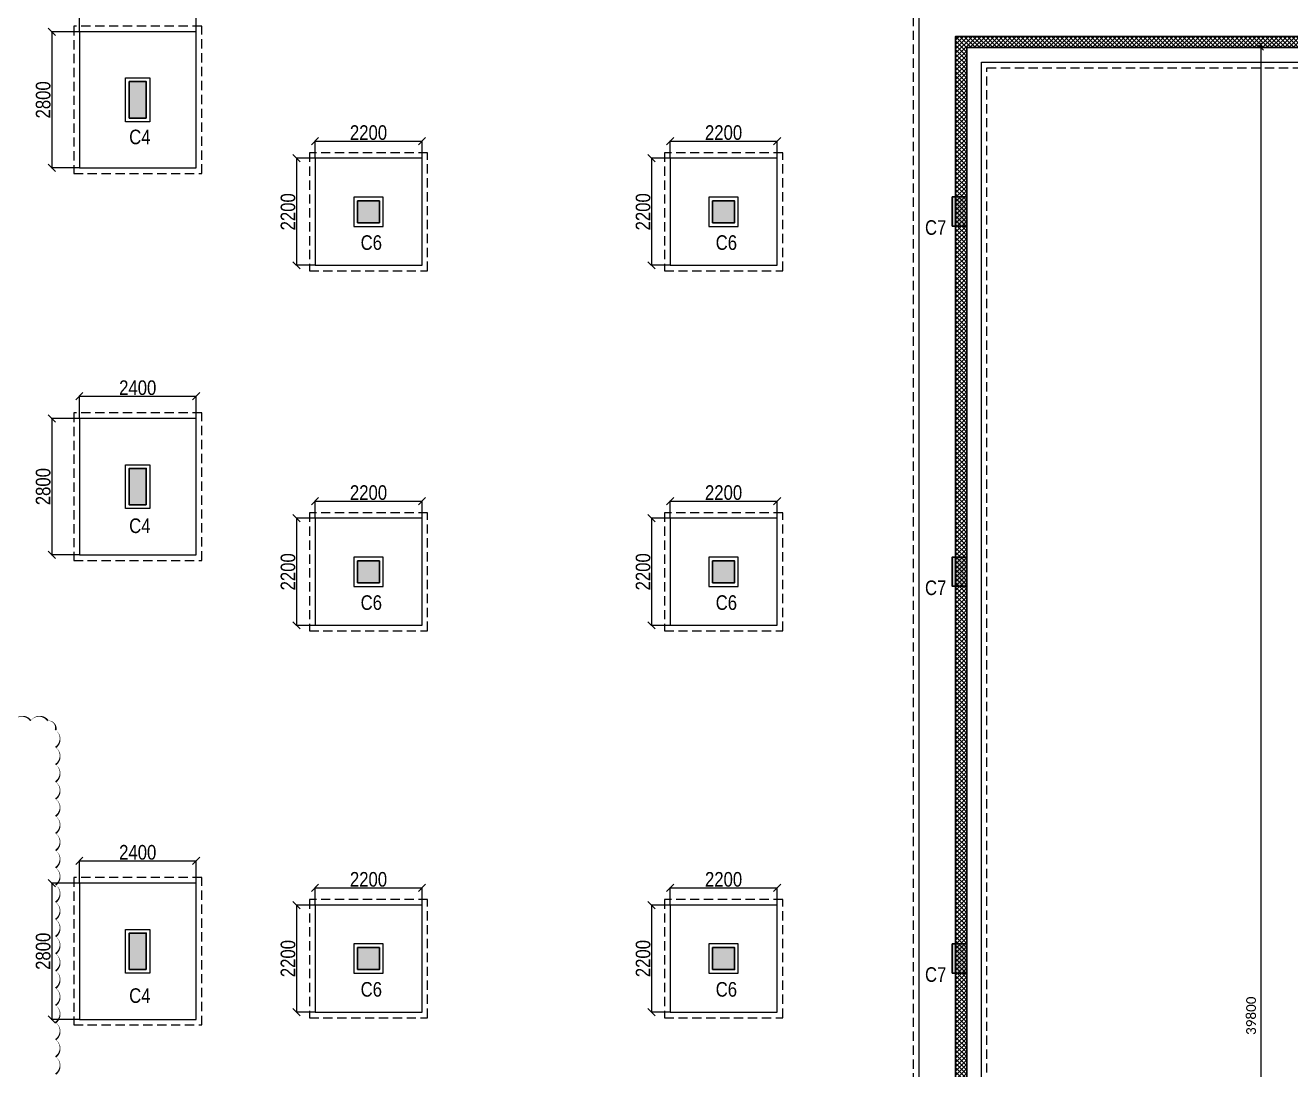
# Model space of a CAD drawing. Header units: millimetres. Extents: x 1112055 to 3390982, y -148532 to 766891.
# Drawn here: x 2899083 to 2925099, y 278908 to 300376 of the extents above; entities that cross this region are included whole.
import ezdxf

# ---------------------------------------------------------------- set-up
doc = ezdxf.new("R2010")
doc.units = ezdxf.units.MM
doc.header["$PDMODE"] = 35
doc.header["$PDSIZE"] = -25
doc.linetypes.add('Hidden', pattern=[9.525, 6.35, -3.175])
for name, color, linetype, lineweight in [('B COL. NO.', 3, 'Continuous', 20), ('B FINAL COLUMN', 1, 'Continuous', 30), ('B FOOTING', 49, 'Continuous', 20), ('B FOOTING DIM', 234, 'Continuous', 9), ('B HATCH', 250, 'Continuous', 0), ('B P.C.C', 251, 'Continuous', 0)]:
    doc.layers.add(name, color=color, linetype=linetype, lineweight=lineweight)
doc.layers.add('B Pedestal', color=7, linetype='Continuous', lineweight=9, true_color=0x5c8948)
doc.layers.add('B-COL HT', color=7, linetype='Continuous', lineweight=0, true_color=0x4e4f45)
doc.styles.add('Cali', font='calibri.ttf')
doc.styles.add('SWINC', font='swissc.ttf')
doc.dimstyles.new('1.100', dxfattribs={"dimtxt": 200, "dimasz": 100, "dimexe": 100, "dimexo": 100, "dimgap": 100, "dimtad": 1, "dimdec": 0, "dimzin": 0, "dimdsep": 46, "dimtxsty": 'Cali', "dimblk": 'OBLIQUE', "dimcen": 0, "dimdle": 100, "dimclrd": 256, "dimclre": 256, "dimclrt": 3, "dimadec": 0, "dimazin": 0, "dimtfac": 1, "dimtdec": 0, "dimtofl": 0, "dimtmove": 1, "dimatfit": 0, "dimfxl": 100, "dimfxlon": 1, "dimtolj": 1, "dimtzin": 0, "dimlwd": -1, "dimlwe": -1, "dimarcsym": 0})
doc.dimstyles.new('BHOOMI', dxfattribs={"dimtxt": 230, "dimasz": 150, "dimexe": 10, "dimexo": 0, "dimgap": 25, "dimtad": 1, "dimdec": 0, "dimzin": 0, "dimdsep": 46, "dimtxsty": 'SWINC', "dimblk": 'OBLIQUE', "dimcen": 0.09, "dimclrd": 250, "dimclre": 250, "dimclrt": 256, "dimaunit": 1, "dimadec": 3, "dimazin": 0, "dimtfac": 1, "dimtdec": 0, "dimtofl": 0, "dimtmove": 1, "dimatfit": 3, "dimfxl": 100, "dimtolj": 1, "dimtzin": 0, "dimlwd": 9, "dimlwe": 5, "dimarcsym": 0})

# ---------------------------------------------------------------- blocks, each defined once
blk = doc.blocks.new('_Oblique')
at = {"color": 0, "linetype": 'ByBlock', "lineweight": -2}
blk.add_line((-0.5, -0.5), (0.5, 0.5), dxfattribs=at)
blk = doc.blocks.new('*D4944')
at = {"layer": 'B FOOTING DIM', "color": 250, "lineweight": 5, "ltscale": 0.5, "transparency": 16777216}
for p, q in [((2900194, 282742), (2899616, 282742)), ((2899626, 282742), (2899626, 279942)), ((2900194, 279942), (2899616, 279942))]:
    blk.add_line(p, q, dxfattribs=at)
at = {"layer": 'Defpoints', "color": 0, "transparency": 16777216}
for p in [(2900194, 282742), (2899626, 279942), (2900194, 279942)]:
    blk.add_point(p, dxfattribs=at)
at = {"layer": 'B FOOTING DIM', "color": 250, "lineweight": 5, "transparency": 16777216, "xscale": 150, "yscale": 150, "zscale": 150}
for p, rotation in [((2899626, 282742), 90), ((2899626, 279942), 270)]:
    blk.add_blockref('_Oblique', p, dxfattribs=dict(at, rotation=rotation))
at = {"layer": 'B FOOTING DIM', "transparency": 16777216, "insert": (2899451, 281342), "char_height": 300, "attachment_point": 5, "rotation": 90, "style": 'SWINC'}
blk.add_mtext('\\A1;2800', dxfattribs=at)
blk = doc.blocks.new('*D4945')
at = {"layer": 'B FOOTING DIM', "color": 250, "lineweight": 5, "ltscale": 0.5, "transparency": 16777216}
for p, q in [((2900194, 282742), (2900194, 283210)), ((2900194, 283200), (2902594, 283200)), ((2902594, 282742), (2902594, 283210))]:
    blk.add_line(p, q, dxfattribs=at)
at = {"layer": 'Defpoints', "color": 0, "transparency": 16777216}
for p in [(2902594, 283200), (2900194, 282742), (2902594, 282742)]:
    blk.add_point(p, dxfattribs=at)
at = {"layer": 'B FOOTING DIM', "color": 250, "lineweight": 5, "transparency": 16777216, "xscale": 150, "yscale": 150, "zscale": 150, "rotation": 180}
blk.add_blockref('_Oblique', (2900194, 283200), dxfattribs=at)
at = {"layer": 'B FOOTING DIM', "color": 250, "lineweight": 5, "transparency": 16777216, "xscale": 150, "yscale": 150, "zscale": 150}
blk.add_blockref('_Oblique', (2902594, 283200), dxfattribs=at)
at = {"layer": 'B FOOTING DIM', "transparency": 16777216, "insert": (2901394, 283375), "char_height": 300, "attachment_point": 5, "style": 'SWINC'}
blk.add_mtext('\\A1;2400', dxfattribs=at)
blk = doc.blocks.new('*D4946')
at = {"layer": 'B FOOTING DIM', "color": 250, "lineweight": 5, "ltscale": 0.5, "transparency": 16777216}
for p, q in [((2900194, 292293), (2899616, 292293)), ((2899626, 292293), (2899626, 289493)), ((2900194, 289493), (2899616, 289493))]:
    blk.add_line(p, q, dxfattribs=at)
at = {"layer": 'Defpoints', "color": 0, "transparency": 16777216}
for p in [(2900194, 292293), (2899626, 289493), (2900194, 289493)]:
    blk.add_point(p, dxfattribs=at)
at = {"layer": 'B FOOTING DIM', "color": 250, "lineweight": 5, "transparency": 16777216, "xscale": 150, "yscale": 150, "zscale": 150}
for p, rotation in [((2899626, 292293), 90), ((2899626, 289493), 270)]:
    blk.add_blockref('_Oblique', p, dxfattribs=dict(at, rotation=rotation))
at = {"layer": 'B FOOTING DIM', "transparency": 16777216, "insert": (2899451, 290893), "char_height": 300, "attachment_point": 5, "rotation": 90, "style": 'SWINC'}
blk.add_mtext('\\A1;2800', dxfattribs=at)
blk = doc.blocks.new('*D4947')
at = {"layer": 'B FOOTING DIM', "color": 250, "lineweight": 5, "ltscale": 0.5, "transparency": 16777216}
for p, q in [((2900194, 292293), (2900194, 292760)), ((2900194, 292750), (2902594, 292750)), ((2902594, 292293), (2902594, 292760))]:
    blk.add_line(p, q, dxfattribs=at)
at = {"layer": 'Defpoints', "color": 0, "transparency": 16777216}
for p in [(2902594, 292750), (2900194, 292293), (2902594, 292293)]:
    blk.add_point(p, dxfattribs=at)
at = {"layer": 'B FOOTING DIM', "color": 250, "lineweight": 5, "transparency": 16777216, "xscale": 150, "yscale": 150, "zscale": 150, "rotation": 180}
blk.add_blockref('_Oblique', (2900194, 292750), dxfattribs=at)
at = {"layer": 'B FOOTING DIM', "color": 250, "lineweight": 5, "transparency": 16777216, "xscale": 150, "yscale": 150, "zscale": 150}
blk.add_blockref('_Oblique', (2902594, 292750), dxfattribs=at)
at = {"layer": 'B FOOTING DIM', "transparency": 16777216, "insert": (2901394, 292925), "char_height": 300, "attachment_point": 5, "style": 'SWINC'}
blk.add_mtext('\\A1;2400', dxfattribs=at)
blk = doc.blocks.new('*D5188')
at = {"layer": 'B FOOTING DIM', "color": 250, "lineweight": 5, "ltscale": 0.5, "transparency": 16777216}
for p, q in [((2905039, 282292), (2904650, 282292)), ((2904660, 282292), (2904660, 280092)), ((2905039, 280092), (2904650, 280092))]:
    blk.add_line(p, q, dxfattribs=at)
at = {"layer": 'Defpoints', "color": 0, "transparency": 16777216}
for p in [(2905039, 282292), (2904660, 280092), (2905039, 280092)]:
    blk.add_point(p, dxfattribs=at)
at = {"layer": 'B FOOTING DIM', "color": 250, "lineweight": 5, "transparency": 16777216, "xscale": 150, "yscale": 150, "zscale": 150}
for p, rotation in [((2904660, 282292), 90), ((2904660, 280092), 270)]:
    blk.add_blockref('_Oblique', p, dxfattribs=dict(at, rotation=rotation))
at = {"layer": 'B FOOTING DIM', "transparency": 16777216, "insert": (2904485, 281192), "char_height": 300, "attachment_point": 5, "rotation": 90, "style": 'SWINC'}
blk.add_mtext('\\A1;2200', dxfattribs=at)
blk = doc.blocks.new('*D5189')
at = {"layer": 'B FOOTING DIM', "color": 250, "lineweight": 5, "ltscale": 0.5, "transparency": 16777216}
for p, q in [((2905039, 282292), (2905039, 282654)), ((2905039, 282644), (2907239, 282644)), ((2907239, 282292), (2907239, 282654))]:
    blk.add_line(p, q, dxfattribs=at)
at = {"layer": 'Defpoints', "color": 0, "transparency": 16777216}
for p in [(2907239, 282644), (2905039, 282292), (2907239, 282292)]:
    blk.add_point(p, dxfattribs=at)
at = {"layer": 'B FOOTING DIM', "color": 250, "lineweight": 5, "transparency": 16777216, "xscale": 150, "yscale": 150, "zscale": 150, "rotation": 180}
blk.add_blockref('_Oblique', (2905039, 282644), dxfattribs=at)
at = {"layer": 'B FOOTING DIM', "color": 250, "lineweight": 5, "transparency": 16777216, "xscale": 150, "yscale": 150, "zscale": 150}
blk.add_blockref('_Oblique', (2907239, 282644), dxfattribs=at)
at = {"layer": 'B FOOTING DIM', "transparency": 16777216, "insert": (2906139, 282819), "char_height": 300, "attachment_point": 5, "style": 'SWINC'}
blk.add_mtext('\\A1;2200', dxfattribs=at)
blk = doc.blocks.new('*D5190')
at = {"layer": 'B FOOTING DIM', "color": 250, "lineweight": 5, "ltscale": 0.5, "transparency": 16777216}
for p, q in [((2912339, 282292), (2911950, 282292)), ((2911960, 282292), (2911960, 280092)), ((2912339, 280092), (2911950, 280092))]:
    blk.add_line(p, q, dxfattribs=at)
at = {"layer": 'Defpoints', "color": 0, "transparency": 16777216}
for p in [(2912339, 282292), (2911960, 280092), (2912339, 280092)]:
    blk.add_point(p, dxfattribs=at)
at = {"layer": 'B FOOTING DIM', "color": 250, "lineweight": 5, "transparency": 16777216, "xscale": 150, "yscale": 150, "zscale": 150}
for p, rotation in [((2911960, 282292), 90), ((2911960, 280092), 270)]:
    blk.add_blockref('_Oblique', p, dxfattribs=dict(at, rotation=rotation))
at = {"layer": 'B FOOTING DIM', "transparency": 16777216, "insert": (2911785, 281192), "char_height": 300, "attachment_point": 5, "rotation": 90, "style": 'SWINC'}
blk.add_mtext('\\A1;2200', dxfattribs=at)
blk = doc.blocks.new('*D5191')
at = {"layer": 'B FOOTING DIM', "color": 250, "lineweight": 5, "ltscale": 0.5, "transparency": 16777216}
for p, q in [((2912339, 282292), (2912339, 282654)), ((2912339, 282644), (2914539, 282644)), ((2914539, 282292), (2914539, 282654))]:
    blk.add_line(p, q, dxfattribs=at)
at = {"layer": 'Defpoints', "color": 0, "transparency": 16777216}
for p in [(2914539, 282644), (2912339, 282292), (2914539, 282292)]:
    blk.add_point(p, dxfattribs=at)
at = {"layer": 'B FOOTING DIM', "color": 250, "lineweight": 5, "transparency": 16777216, "xscale": 150, "yscale": 150, "zscale": 150, "rotation": 180}
blk.add_blockref('_Oblique', (2912339, 282644), dxfattribs=at)
at = {"layer": 'B FOOTING DIM', "color": 250, "lineweight": 5, "transparency": 16777216, "xscale": 150, "yscale": 150, "zscale": 150}
blk.add_blockref('_Oblique', (2914539, 282644), dxfattribs=at)
at = {"layer": 'B FOOTING DIM', "transparency": 16777216, "insert": (2913439, 282819), "char_height": 300, "attachment_point": 5, "style": 'SWINC'}
blk.add_mtext('\\A1;2200', dxfattribs=at)
blk = doc.blocks.new('*D5192')
at = {"layer": 'B FOOTING DIM', "color": 250, "lineweight": 5, "ltscale": 0.5, "transparency": 16777216}
for p, q in [((2912339, 290242), (2911950, 290242)), ((2911960, 290242), (2911960, 288042)), ((2912339, 288042), (2911950, 288042))]:
    blk.add_line(p, q, dxfattribs=at)
at = {"layer": 'Defpoints', "color": 0, "transparency": 16777216}
for p in [(2912339, 290242), (2911960, 288042), (2912339, 288042)]:
    blk.add_point(p, dxfattribs=at)
at = {"layer": 'B FOOTING DIM', "color": 250, "lineweight": 5, "transparency": 16777216, "xscale": 150, "yscale": 150, "zscale": 150}
for p, rotation in [((2911960, 290242), 90), ((2911960, 288042), 270)]:
    blk.add_blockref('_Oblique', p, dxfattribs=dict(at, rotation=rotation))
at = {"layer": 'B FOOTING DIM', "transparency": 16777216, "insert": (2911785, 289142), "char_height": 300, "attachment_point": 5, "rotation": 90, "style": 'SWINC'}
blk.add_mtext('\\A1;2200', dxfattribs=at)
blk = doc.blocks.new('*D5193')
at = {"layer": 'B FOOTING DIM', "color": 250, "lineweight": 5, "ltscale": 0.5, "transparency": 16777216}
for p, q in [((2912339, 290242), (2912339, 290604)), ((2914539, 290242), (2914539, 290604)), ((2912339, 290594), (2914539, 290594))]:
    blk.add_line(p, q, dxfattribs=at)
at = {"layer": 'Defpoints', "color": 0, "transparency": 16777216}
for p in [(2914539, 290594), (2912339, 290242), (2914539, 290242)]:
    blk.add_point(p, dxfattribs=at)
at = {"layer": 'B FOOTING DIM', "color": 250, "lineweight": 5, "transparency": 16777216, "xscale": 150, "yscale": 150, "zscale": 150, "rotation": 180}
blk.add_blockref('_Oblique', (2912339, 290594), dxfattribs=at)
at = {"layer": 'B FOOTING DIM', "color": 250, "lineweight": 5, "transparency": 16777216, "xscale": 150, "yscale": 150, "zscale": 150}
blk.add_blockref('_Oblique', (2914539, 290594), dxfattribs=at)
at = {"layer": 'B FOOTING DIM', "transparency": 16777216, "insert": (2913439, 290769), "char_height": 300, "attachment_point": 5, "style": 'SWINC'}
blk.add_mtext('\\A1;2200', dxfattribs=at)
blk = doc.blocks.new('*D5194')
at = {"layer": 'B FOOTING DIM', "color": 250, "lineweight": 5, "ltscale": 0.5, "transparency": 16777216}
for p, q in [((2905039, 290242), (2904650, 290242)), ((2904660, 290242), (2904660, 288042)), ((2905039, 288042), (2904650, 288042))]:
    blk.add_line(p, q, dxfattribs=at)
at = {"layer": 'Defpoints', "color": 0, "transparency": 16777216}
for p in [(2905039, 290242), (2904660, 288042), (2905039, 288042)]:
    blk.add_point(p, dxfattribs=at)
at = {"layer": 'B FOOTING DIM', "color": 250, "lineweight": 5, "transparency": 16777216, "xscale": 150, "yscale": 150, "zscale": 150}
for p, rotation in [((2904660, 290242), 90), ((2904660, 288042), 270)]:
    blk.add_blockref('_Oblique', p, dxfattribs=dict(at, rotation=rotation))
at = {"layer": 'B FOOTING DIM', "transparency": 16777216, "insert": (2904485, 289142), "char_height": 300, "attachment_point": 5, "rotation": 90, "style": 'SWINC'}
blk.add_mtext('\\A1;2200', dxfattribs=at)
blk = doc.blocks.new('*D5195')
at = {"layer": 'B FOOTING DIM', "color": 250, "lineweight": 5, "ltscale": 0.5, "transparency": 16777216}
for p, q in [((2905039, 290242), (2905039, 290604)), ((2907239, 290242), (2907239, 290604)), ((2905039, 290594), (2907239, 290594))]:
    blk.add_line(p, q, dxfattribs=at)
at = {"layer": 'Defpoints', "color": 0, "transparency": 16777216}
for p in [(2907239, 290594), (2905039, 290242), (2907239, 290242)]:
    blk.add_point(p, dxfattribs=at)
at = {"layer": 'B FOOTING DIM', "color": 250, "lineweight": 5, "transparency": 16777216, "xscale": 150, "yscale": 150, "zscale": 150, "rotation": 180}
blk.add_blockref('_Oblique', (2905039, 290594), dxfattribs=at)
at = {"layer": 'B FOOTING DIM', "color": 250, "lineweight": 5, "transparency": 16777216, "xscale": 150, "yscale": 150, "zscale": 150}
blk.add_blockref('_Oblique', (2907239, 290594), dxfattribs=at)
at = {"layer": 'B FOOTING DIM', "transparency": 16777216, "insert": (2906139, 290769), "char_height": 300, "attachment_point": 5, "style": 'SWINC'}
blk.add_mtext('\\A1;2200', dxfattribs=at)
blk = doc.blocks.new('*D5196')
at = {"layer": 'B FOOTING DIM', "color": 250, "lineweight": 5, "ltscale": 0.5, "transparency": 16777216}
for p, q in [((2905039, 297642), (2904650, 297642)), ((2904660, 297642), (2904660, 295442)), ((2905039, 295442), (2904650, 295442))]:
    blk.add_line(p, q, dxfattribs=at)
at = {"layer": 'Defpoints', "color": 0, "transparency": 16777216}
for p in [(2905039, 297642), (2904660, 295442), (2905039, 295442)]:
    blk.add_point(p, dxfattribs=at)
at = {"layer": 'B FOOTING DIM', "color": 250, "lineweight": 5, "transparency": 16777216, "xscale": 150, "yscale": 150, "zscale": 150}
for p, rotation in [((2904660, 297642), 90), ((2904660, 295442), 270)]:
    blk.add_blockref('_Oblique', p, dxfattribs=dict(at, rotation=rotation))
at = {"layer": 'B FOOTING DIM', "transparency": 16777216, "insert": (2904485, 296542), "char_height": 300, "attachment_point": 5, "rotation": 90, "style": 'SWINC'}
blk.add_mtext('\\A1;2200', dxfattribs=at)
blk = doc.blocks.new('*D5197')
at = {"layer": 'B FOOTING DIM', "color": 250, "lineweight": 5, "ltscale": 0.5, "transparency": 16777216}
for p, q in [((2905039, 297642), (2905039, 298004)), ((2905039, 297994), (2907239, 297994)), ((2907239, 297642), (2907239, 298004))]:
    blk.add_line(p, q, dxfattribs=at)
at = {"layer": 'Defpoints', "color": 0, "transparency": 16777216}
for p in [(2907239, 297994), (2905039, 297642), (2907239, 297642)]:
    blk.add_point(p, dxfattribs=at)
at = {"layer": 'B FOOTING DIM', "color": 250, "lineweight": 5, "transparency": 16777216, "xscale": 150, "yscale": 150, "zscale": 150, "rotation": 180}
blk.add_blockref('_Oblique', (2905039, 297994), dxfattribs=at)
at = {"layer": 'B FOOTING DIM', "color": 250, "lineweight": 5, "transparency": 16777216, "xscale": 150, "yscale": 150, "zscale": 150}
blk.add_blockref('_Oblique', (2907239, 297994), dxfattribs=at)
at = {"layer": 'B FOOTING DIM', "transparency": 16777216, "insert": (2906139, 298169), "char_height": 300, "attachment_point": 5, "style": 'SWINC'}
blk.add_mtext('\\A1;2200', dxfattribs=at)
blk = doc.blocks.new('*D5198')
at = {"layer": 'B FOOTING DIM', "color": 250, "lineweight": 5, "ltscale": 0.5, "transparency": 16777216}
for p, q in [((2912339, 297642), (2911950, 297642)), ((2911960, 297642), (2911960, 295442)), ((2912339, 295442), (2911950, 295442))]:
    blk.add_line(p, q, dxfattribs=at)
at = {"layer": 'Defpoints', "color": 0, "transparency": 16777216}
for p in [(2912339, 297642), (2911960, 295442), (2912339, 295442)]:
    blk.add_point(p, dxfattribs=at)
at = {"layer": 'B FOOTING DIM', "color": 250, "lineweight": 5, "transparency": 16777216, "xscale": 150, "yscale": 150, "zscale": 150}
for p, rotation in [((2911960, 297642), 90), ((2911960, 295442), 270)]:
    blk.add_blockref('_Oblique', p, dxfattribs=dict(at, rotation=rotation))
at = {"layer": 'B FOOTING DIM', "transparency": 16777216, "insert": (2911785, 296542), "char_height": 300, "attachment_point": 5, "rotation": 90, "style": 'SWINC'}
blk.add_mtext('\\A1;2200', dxfattribs=at)
blk = doc.blocks.new('*D5199')
at = {"layer": 'B FOOTING DIM', "color": 250, "lineweight": 5, "ltscale": 0.5, "transparency": 16777216}
for p, q in [((2912339, 297642), (2912339, 298004)), ((2912339, 297994), (2914539, 297994)), ((2914539, 297642), (2914539, 298004))]:
    blk.add_line(p, q, dxfattribs=at)
at = {"layer": 'Defpoints', "color": 0, "transparency": 16777216}
for p in [(2914539, 297994), (2912339, 297642), (2914539, 297642)]:
    blk.add_point(p, dxfattribs=at)
at = {"layer": 'B FOOTING DIM', "color": 250, "lineweight": 5, "transparency": 16777216, "xscale": 150, "yscale": 150, "zscale": 150, "rotation": 180}
blk.add_blockref('_Oblique', (2912339, 297994), dxfattribs=at)
at = {"layer": 'B FOOTING DIM', "color": 250, "lineweight": 5, "transparency": 16777216, "xscale": 150, "yscale": 150, "zscale": 150}
blk.add_blockref('_Oblique', (2914539, 297994), dxfattribs=at)
at = {"layer": 'B FOOTING DIM', "transparency": 16777216, "insert": (2913439, 298169), "char_height": 300, "attachment_point": 5, "style": 'SWINC'}
blk.add_mtext('\\A1;2200', dxfattribs=at)
blk = doc.blocks.new('*D5210')
at = {"layer": 'B FOOTING DIM', "color": 250, "lineweight": 5, "ltscale": 0.5, "transparency": 16777216}
for p, q in [((2900194, 300243), (2899616, 300243)), ((2899626, 300243), (2899626, 297443)), ((2900194, 297443), (2899616, 297443))]:
    blk.add_line(p, q, dxfattribs=at)
at = {"layer": 'Defpoints', "color": 0, "transparency": 16777216}
for p in [(2900194, 300243), (2899626, 297443), (2900194, 297443)]:
    blk.add_point(p, dxfattribs=at)
at = {"layer": 'B FOOTING DIM', "color": 250, "lineweight": 5, "transparency": 16777216, "xscale": 150, "yscale": 150, "zscale": 150}
for p, rotation in [((2899626, 300243), 90), ((2899626, 297443), 270)]:
    blk.add_blockref('_Oblique', p, dxfattribs=dict(at, rotation=rotation))
at = {"layer": 'B FOOTING DIM', "transparency": 16777216, "insert": (2899451, 298843), "char_height": 300, "attachment_point": 5, "rotation": 90, "style": 'SWINC'}
blk.add_mtext('\\A1;2800', dxfattribs=at)
blk = doc.blocks.new('*D5211')
at = {"layer": 'B FOOTING DIM', "color": 250, "lineweight": 5, "ltscale": 0.5, "transparency": 16777216}
for p, q in [((2900194, 300243), (2900194, 300710)), ((2900194, 300700), (2902594, 300700)), ((2902594, 300243), (2902594, 300710))]:
    blk.add_line(p, q, dxfattribs=at)
at = {"layer": 'Defpoints', "color": 0, "transparency": 16777216}
for p in [(2902594, 300700), (2900194, 300243), (2902594, 300243)]:
    blk.add_point(p, dxfattribs=at)
at = {"layer": 'B FOOTING DIM', "color": 250, "lineweight": 5, "transparency": 16777216, "xscale": 150, "yscale": 150, "zscale": 150, "rotation": 180}
blk.add_blockref('_Oblique', (2900194, 300700), dxfattribs=at)
at = {"layer": 'B FOOTING DIM', "color": 250, "lineweight": 5, "transparency": 16777216, "xscale": 150, "yscale": 150, "zscale": 150}
blk.add_blockref('_Oblique', (2902594, 300700), dxfattribs=at)
at = {"layer": 'B FOOTING DIM', "transparency": 16777216, "insert": (2901394, 300875), "char_height": 300, "attachment_point": 5, "style": 'SWINC'}
blk.add_mtext('\\A1;2400', dxfattribs=at)
blk = doc.blocks.new('*D5867')
at = {"transparency": 16777216}
for p, q in [((2924487, 300017), (2924487, 260017)), ((2924487, 299917), (2924587, 299917)), ((2924487, 260117), (2924587, 260117))]:
    blk.add_line(p, q, dxfattribs=at)
at = {"layer": 'Defpoints', "color": 0, "lineweight": 40, "transparency": 16777216}
for p in [(2918439, 299917), (2918439, 260117), (2924487, 260117)]:
    blk.add_point(p, dxfattribs=at)
at = {"transparency": 16777216, "xscale": 100, "yscale": 100, "zscale": 100}
for p, rotation in [((2924487, 299917), 90), ((2924487, 260117), 270)]:
    blk.add_blockref('_Oblique', p, dxfattribs=dict(at, rotation=rotation))
at = {"color": 3, "lineweight": 40, "transparency": 16777216, "insert": (2924285, 280017), "char_height": 200, "attachment_point": 5, "rotation": 90, "style": 'Cali'}
blk.add_mtext('\\A1;39800', dxfattribs=at)

msp = doc.modelspace()

# ---------------------------------------------------------------- hatches: boundary and pattern name
at = {"layer": 'B HATCH', "lineweight": 0}
h = msp.add_hatch(dxfattribs=at)
h.set_pattern_fill('ANSI37', color=250, scale=20, style=0)
h.set_pattern_definition([(45, (1154208.626, -149308.41), (-44.9012806, 44.9012806), []), (135, (1154208.626, -149308.41), (-44.9012806, -44.9012806), [])])
h.paths.add_polyline_path([(2930839.2, 369281.5), (2930839.2, 372824.4), (2923664.2, 372698.5), (2923664.2, 369281.7)], flags=16)
h.paths.add_polyline_path([(2904975.2, 369828.2), (2909924.2, 369828.2), (2909924.2, 372457.1), (2904975.2, 372370.2)], flags=16)
h.paths.add_polyline_path([(2911814.2, 372490.5), (2912264.2, 372498.4), (2912264.2, 369281.2), (2911814.2, 369281.2)], flags=16)
h.paths.add_polyline_path([(2867749.2, 369013), (2867749.2, 260347.4), (2918209.2, 260347.4), (2918209.2, 300147.4), (2930839.2, 300147.4), (2930839.2, 369051.5), (2911800.8, 369052), (2911800.8, 366392.4), (2911584.2, 366392.4), (2911584.2, 372486.5), (2910154.2, 372461.4), (2910154.2, 366392.4), (2909924.2, 366392.4), (2909924.2, 369598.2), (2900473.2, 369598.2), (2900473.2, 369013)], flags=16)
h.paths.add_polyline_path([(2923438.8, 372694.5), (2923438.8, 369281.7), (2916009.2, 369281.9), (2916009.2, 372564.1)], flags=16)
h.paths.add_polyline_path([(2912494.2, 369282), (2912494.2, 372502.4), (2915779.2, 372560.1), (2915779.2, 369281.9)], flags=16)
h.paths.add_polyline_path([(2900243.2, 369243), (2867519.2, 369243), (2867519.2, 260117.4), (2918439.2, 260117.4), (2918439.2, 299917.4), (2931069.2, 299917.4), (2931069.2, 373058.5), (2904745.2, 372596.5), (2904745.2, 369828.2), (2900243.2, 369828.2)])
at = {"layer": 'B-COL HT', "lineweight": 0}
h = msp.add_hatch(color=250, dxfattribs=at)
h.dxf.hatch_style = 1
h.paths.add_polyline_path([(2901569.2, 298468), (2901219.2, 298468), (2901219.2, 299218), (2901569.2, 299218)])
h = msp.add_hatch(color=250, dxfattribs=at)
h.dxf.hatch_style = 1
h.paths.add_polyline_path([(2918439.2, 296848.9), (2918139.2, 296848.9), (2918139.2, 296248.9), (2918439.2, 296248.9)])
h = msp.add_hatch(color=250, dxfattribs=at)
h.dxf.hatch_style = 1
h.paths.add_polyline_path([(2905914.2, 296317.4), (2906364.2, 296317.4), (2906364.2, 296767.4), (2905914.2, 296767.4)])
h = msp.add_hatch(color=250, dxfattribs=at)
h.dxf.hatch_style = 1
h.paths.add_polyline_path([(2913214.2, 296317.4), (2913664.2, 296317.4), (2913664.2, 296767.4), (2913214.2, 296767.4)])
h = msp.add_hatch(color=250, dxfattribs=at)
h.dxf.hatch_style = 1
h.paths.add_polyline_path([(2901569.2, 290518), (2901219.2, 290518), (2901219.2, 291268), (2901569.2, 291268)])
h = msp.add_hatch(color=250, dxfattribs=at)
h.dxf.hatch_style = 1
h.paths.add_polyline_path([(2905914.2, 288917.4), (2906364.2, 288917.4), (2906364.2, 289367.4), (2905914.2, 289367.4)])
h = msp.add_hatch(color=250, dxfattribs=at)
h.dxf.hatch_style = 1
h.paths.add_polyline_path([(2913214.2, 288917.4), (2913664.2, 288917.4), (2913664.2, 289367.4), (2913214.2, 289367.4)])
h = msp.add_hatch(color=250, dxfattribs=at)
h.dxf.hatch_style = 1
h.paths.add_polyline_path([(2918439.2, 289443.9), (2918139.2, 289443.9), (2918139.2, 288843.9), (2918439.2, 288843.9)])
h = msp.add_hatch(color=250, dxfattribs=at)
h.dxf.hatch_style = 1
h.paths.add_polyline_path([(2901569.2, 280967.4), (2901219.2, 280967.4), (2901219.2, 281717.4), (2901569.2, 281717.4)])
h = msp.add_hatch(color=250, dxfattribs=at)
h.dxf.hatch_style = 1
h.paths.add_polyline_path([(2918439.2, 281493.9), (2918139.2, 281493.9), (2918139.2, 280893.9), (2918439.2, 280893.9)])
h = msp.add_hatch(color=250, dxfattribs=at)
h.dxf.hatch_style = 1
h.paths.add_polyline_path([(2905914.2, 280967.4), (2906364.2, 280967.4), (2906364.2, 281417.4), (2905914.2, 281417.4)])
h = msp.add_hatch(color=250, dxfattribs=at)
h.dxf.hatch_style = 1
h.paths.add_polyline_path([(2913214.2, 280967.4), (2913664.2, 280967.4), (2913664.2, 281417.4), (2913214.2, 281417.4)])

# ---------------------------------------------------------------- linework, layer by layer
at = {"color": 2, "lineweight": 0}
msp.add_lwpolyline([(2898841, 286080.9, 0, 35.3, -0.5205671), (2899194.4, 286080.9, 0, 35.3, -0.5205671), (2899547.8, 286080.9, 0, 35.3, -0.5205671), (2899705.6, 285885.2, 0, 35.3, -0.5205671), (2899705.6, 285531.9, 0, 35.3, -0.5205671), (2899705.6, 285178.5, 0, 35.3, -0.5205671), (2899705.6, 284825.1, 0, 35.3, -0.5205671), (2899705.6, 284471.7, 0, 35.3, -0.5205671), (2899705.6, 284118.3, 0, 35.3, -0.5205671), (2899705.6, 283764.9, 0, 35.3, -0.5205671), (2899705.6, 283411.6, 0, 35.3, -0.5205671), (2899705.6, 283058.2, 0, 35.3, -0.5205671), (2899705.6, 282704.8, 0, 35.3, -0.5205671), (2899705.6, 282351.4, 0, 35.3, -0.5205671), (2899705.6, 281998, 0, 35.3, -0.5205671), (2899705.6, 281644.6, 0, 35.3, -0.5205671), (2899705.6, 281291.3, 0, 35.3, -0.5205671), (2899705.6, 280937.9, 0, 35.3, -0.5205671), (2899705.6, 280584.5, 0, 35.3, -0.5205671), (2899705.6, 280231.1, 0, 35.3, -0.5205671), (2899705.6, 279877.7, 0, 35.3, -0.5205671), (2899705.6, 279524.3, 0, 35.3, -0.5205671), (2899705.6, 279171, 0, 35.3, -0.5205671), (2899705.6, 278817.6, 0, 35.3, -0.5205671)], format="xyseb", dxfattribs=at)
at = {"layer": 'B FINAL COLUMN', "color": 16, "lineweight": 30}
msp.add_lwpolyline([(2900243.2, 369243), (2867519.2, 369243), (2867519.2, 260117.4), (2918439.2, 260117.4), (2918439.2, 299917.4), (2931069.2, 299917.4), (2931069.2, 373058.5), (2904745.2, 372596.5), (2904745.2, 369828.2), (2900243.2, 369828.2), (2900243.2, 369243)], dxfattribs=at)
msp.add_lwpolyline([(2867749.2, 260347.4), (2918209.2, 260347.4), (2918209.2, 300147.4), (2930839.2, 300147.4), (2930839.2, 369051.5), (2911800.8, 369052), (2911800.8, 366392.4), (2911584.2, 366392.4), (2911584.2, 372486.5), (2910154.2, 372461.4), (2910154.2, 366392.4), (2909924.2, 366392.4), (2909924.2, 369598.2), (2900473.2, 369598.2), (2900473.2, 369013), (2867749.2, 369013)], close=True, dxfattribs=at)
at = {"layer": 'B FINAL COLUMN', "color": 5, "lineweight": 30}
for points in [[(2901569.2, 298468), (2901219.2, 298468), (2901219.2, 299218), (2901569.2, 299218)], [(2918439.2, 296848.9), (2918139.2, 296848.9), (2918139.2, 296248.9), (2918439.2, 296248.9)], [(2905914.2, 296317.4), (2906364.2, 296317.4), (2906364.2, 296767.4), (2905914.2, 296767.4)], [(2913214.2, 296317.4), (2913664.2, 296317.4), (2913664.2, 296767.4), (2913214.2, 296767.4)], [(2901569.2, 290518), (2901219.2, 290518), (2901219.2, 291268), (2901569.2, 291268)], [(2905914.2, 288917.4), (2906364.2, 288917.4), (2906364.2, 289367.4), (2905914.2, 289367.4)], [(2913214.2, 288917.4), (2913664.2, 288917.4), (2913664.2, 289367.4), (2913214.2, 289367.4)], [(2918439.2, 289443.9), (2918139.2, 289443.9), (2918139.2, 288843.9), (2918439.2, 288843.9)], [(2901569.2, 280967.4), (2901219.2, 280967.4), (2901219.2, 281717.4), (2901569.2, 281717.4)], [(2918439.2, 281493.9), (2918139.2, 281493.9), (2918139.2, 280893.9), (2918439.2, 280893.9)], [(2905914.2, 280967.4), (2906364.2, 280967.4), (2906364.2, 281417.4), (2905914.2, 281417.4)], [(2913214.2, 280967.4), (2913664.2, 280967.4), (2913664.2, 281417.4), (2913214.2, 281417.4)]]:
    msp.add_lwpolyline(points, close=True, dxfattribs=at)
at = {"layer": 'B FOOTING'}
for points in [[(2899375.2, 259817.4), (2918739.2, 259817.4), (2918739.2, 299617.4), (2931369.2, 299617.4), (2931369.2, 324017.4)], [(2899375.2, 261097.4), (2917459.2, 261097.4), (2917459.2, 300897.4), (2930089.2, 300897.4), (2930089.2, 324017.4)]]:
    msp.add_lwpolyline(points, dxfattribs=at)
for points in [[(2900194.2, 297443), (2902594.2, 297443), (2902594.2, 300243), (2900194.2, 300243)], [(2905039.2, 295442.4), (2907239.2, 295442.4), (2907239.2, 297642.4), (2905039.2, 297642.4)], [(2912339.2, 295442.4), (2914539.2, 295442.4), (2914539.2, 297642.4), (2912339.2, 297642.4)], [(2900194.2, 289493), (2902594.2, 289493), (2902594.2, 292293), (2900194.2, 292293)], [(2905039.2, 288042.4), (2907239.2, 288042.4), (2907239.2, 290242.4), (2905039.2, 290242.4)], [(2912339.2, 288042.4), (2914539.2, 288042.4), (2914539.2, 290242.4), (2912339.2, 290242.4)], [(2900194.2, 279942.4), (2902594.2, 279942.4), (2902594.2, 282742.4), (2900194.2, 282742.4)], [(2905039.2, 280092.4), (2907239.2, 280092.4), (2907239.2, 282292.4), (2905039.2, 282292.4)], [(2912339.2, 280092.4), (2914539.2, 280092.4), (2914539.2, 282292.4), (2912339.2, 282292.4)]]:
    msp.add_lwpolyline(points, close=True, dxfattribs=at)
at = {"layer": 'B P.C.C', "color": 250, "linetype": 'Hidden', "lineweight": 0, "ltscale": 30}
for points in [[(2899490.2, 259702.4), (2918854.2, 259702.4), (2918854.2, 299502.4), (2931484.2, 299502.4), (2931484.2, 323902.4)], [(2902584.2, 261212.4), (2917344.2, 261212.4), (2917344.2, 301012.4), (2929974.2, 301012.4), (2929974.2, 323902.4)]]:
    msp.add_lwpolyline(points, dxfattribs=at)
for points in [[(2900079.2, 297328), (2902709.2, 297328), (2902709.2, 300358), (2900079.2, 300358)], [(2904924.2, 295327.4), (2907354.2, 295327.4), (2907354.2, 297757.4), (2904924.2, 297757.4)], [(2912224.2, 295327.4), (2914654.2, 295327.4), (2914654.2, 297757.4), (2912224.2, 297757.4)], [(2900079.2, 289378), (2902709.2, 289378), (2902709.2, 292408), (2900079.2, 292408)], [(2904924.2, 287927.4), (2907354.2, 287927.4), (2907354.2, 290357.4), (2904924.2, 290357.4)], [(2912224.2, 287927.4), (2914654.2, 287927.4), (2914654.2, 290357.4), (2912224.2, 290357.4)], [(2900079.2, 279827.4), (2902709.2, 279827.4), (2902709.2, 282857.4), (2900079.2, 282857.4)], [(2904924.2, 279977.4), (2907354.2, 279977.4), (2907354.2, 282407.4), (2904924.2, 282407.4)], [(2912224.2, 279977.4), (2914654.2, 279977.4), (2914654.2, 282407.4), (2912224.2, 282407.4)]]:
    msp.add_lwpolyline(points, close=True, dxfattribs=at)
at = {"layer": 'B P.C.C', "color": 2}
msp.add_lwpolyline([(2918439.2, 296248.9), (2918439.2, 260347.4), (2918439.2, 260117.4), (2867519.2, 260117.4), (2867519.2, 290517.4)], dxfattribs=at)
at = {"layer": 'B Pedestal', "color": 87, "lineweight": 9}
for points in [[(2901644.2, 298393), (2901144.2, 298393), (2901144.2, 299293), (2901644.2, 299293)], [(2905839.2, 296242.4), (2906439.2, 296242.4), (2906439.2, 296842.4), (2905839.2, 296842.4)], [(2913139.2, 296242.4), (2913739.2, 296242.4), (2913739.2, 296842.4), (2913139.2, 296842.4)], [(2901644.2, 290443), (2901144.2, 290443), (2901144.2, 291343), (2901644.2, 291343)], [(2905839.2, 288842.4), (2906439.2, 288842.4), (2906439.2, 289442.4), (2905839.2, 289442.4)], [(2913139.2, 288842.4), (2913739.2, 288842.4), (2913739.2, 289442.4), (2913139.2, 289442.4)], [(2901644.2, 280892.4), (2901144.2, 280892.4), (2901144.2, 281792.4), (2901644.2, 281792.4)], [(2905839.2, 280892.4), (2906439.2, 280892.4), (2906439.2, 281492.4), (2905839.2, 281492.4)], [(2913139.2, 280892.4), (2913739.2, 280892.4), (2913739.2, 281492.4), (2913139.2, 281492.4)]]:
    msp.add_lwpolyline(points, close=True, dxfattribs=at)

# ---------------------------------------------------------------- texts
at = {"layer": 'B COL. NO.', "style": 'SWINC'}
for s, p in [('C4', (2901218.6, 297930.6)), ('C7', (2917579.7, 296069.2)), ('C6', (2905976.9, 295759.6)), ('C6', (2913276.9, 295759.6)), ('C4', (2901218.6, 289939.3)), ('C7', (2917579.7, 288664.2)), ('C6', (2905976.9, 288359.6)), ('C6', (2913276.9, 288359.6)), ('C7', (2917579.7, 280714.2)), ('C6', (2905976.9, 280409.6)), ('C6', (2913276.9, 280409.6)), ('C4', (2901218.6, 280281.3))]:
    msp.add_text(s, height=300, dxfattribs=at).set_placement(p)

# ---------------------------------------------------------------- dimensions: what is measured, and where the dimension line sits
at = {"color": 4, "lineweight": 40}
dim = msp.add_linear_dim(base=(2924487.2, 260117.4), p1=(2918439.2, 299917.4), p2=(2918439.2, 260117.4), angle=90, dimstyle='1.100', override={"dimfxl": 0.18, "dimarcsym": 2}, dxfattribs=at)
dim.commit()
dim.dimension.update_dxf_attribs({"geometry": '*D5867', "text_midpoint": (2924284.8, 280017.4)})
at = {"layer": 'B FOOTING DIM', "color": 250, "ltscale": 0.5}
for base, p1, p2, picture, middle in [((2902594.2, 300700.4), (2900194.2, 300243), (2902594.2, 300243), '*D5211', (2901394.2, 300875.4)), ((2907239.2, 297994.4), (2905039.2, 297642.4), (2907239.2, 297642.4), '*D5197', (2906139.2, 298169.4)), ((2914539.2, 297994.4), (2912339.2, 297642.4), (2914539.2, 297642.4), '*D5199', (2913439.2, 298169.4)), ((2902594.2, 292750.4), (2900194.2, 292293), (2902594.2, 292293), '*D4947', (2901394.2, 292925.4)), ((2907239.2, 290594.4), (2905039.2, 290242.4), (2907239.2, 290242.4), '*D5195', (2906139.2, 290769.4)), ((2914539.2, 290594.4), (2912339.2, 290242.4), (2914539.2, 290242.4), '*D5193', (2913439.2, 290769.4)), ((2902594.2, 283199.8), (2900194.2, 282742.4), (2902594.2, 282742.4), '*D4945', (2901394.2, 283374.8)), ((2907239.2, 282644.4), (2905039.2, 282292.4), (2907239.2, 282292.4), '*D5189', (2906139.2, 282819.4)), ((2914539.2, 282644.4), (2912339.2, 282292.4), (2914539.2, 282292.4), '*D5191', (2913439.2, 282819.4))]:
    dim = msp.add_linear_dim(base=base, p1=p1, p2=p2, dimstyle='BHOOMI', override={"dimtxt": 300, "dimlwd": 5}, dxfattribs=at)
    dim.commit()
    dim.dimension.update_dxf_attribs({"geometry": picture, "text_midpoint": middle})
for base, p1, p2, picture, middle in [((2899625.6, 297443), (2900194.2, 300243), (2900194.2, 297443), '*D5210', (2899450.6, 298843)), ((2904659.8, 295442.4), (2905039.2, 297642.4), (2905039.2, 295442.4), '*D5196', (2904484.8, 296542.4)), ((2911959.8, 295442.4), (2912339.2, 297642.4), (2912339.2, 295442.4), '*D5198', (2911784.8, 296542.4)), ((2899625.6, 289493), (2900194.2, 292293), (2900194.2, 289493), '*D4946', (2899450.6, 290893)), ((2904659.8, 288042.4), (2905039.2, 290242.4), (2905039.2, 288042.4), '*D5194', (2904484.8, 289142.4)), ((2911959.8, 288042.4), (2912339.2, 290242.4), (2912339.2, 288042.4), '*D5192', (2911784.8, 289142.4)), ((2899625.6, 279942.4), (2900194.2, 282742.4), (2900194.2, 279942.4), '*D4944', (2899450.6, 281342.4)), ((2904659.8, 280092.4), (2905039.2, 282292.4), (2905039.2, 280092.4), '*D5188', (2904484.8, 281192.4)), ((2911959.8, 280092.4), (2912339.2, 282292.4), (2912339.2, 280092.4), '*D5190', (2911784.8, 281192.4))]:
    dim = msp.add_linear_dim(base=base, p1=p1, p2=p2, angle=90, dimstyle='BHOOMI', override={"dimtxt": 300, "dimlwd": 5}, dxfattribs=at)
    dim.commit()
    dim.dimension.update_dxf_attribs({"geometry": picture, "text_midpoint": middle})

doc.saveas('drawing.dxf')
